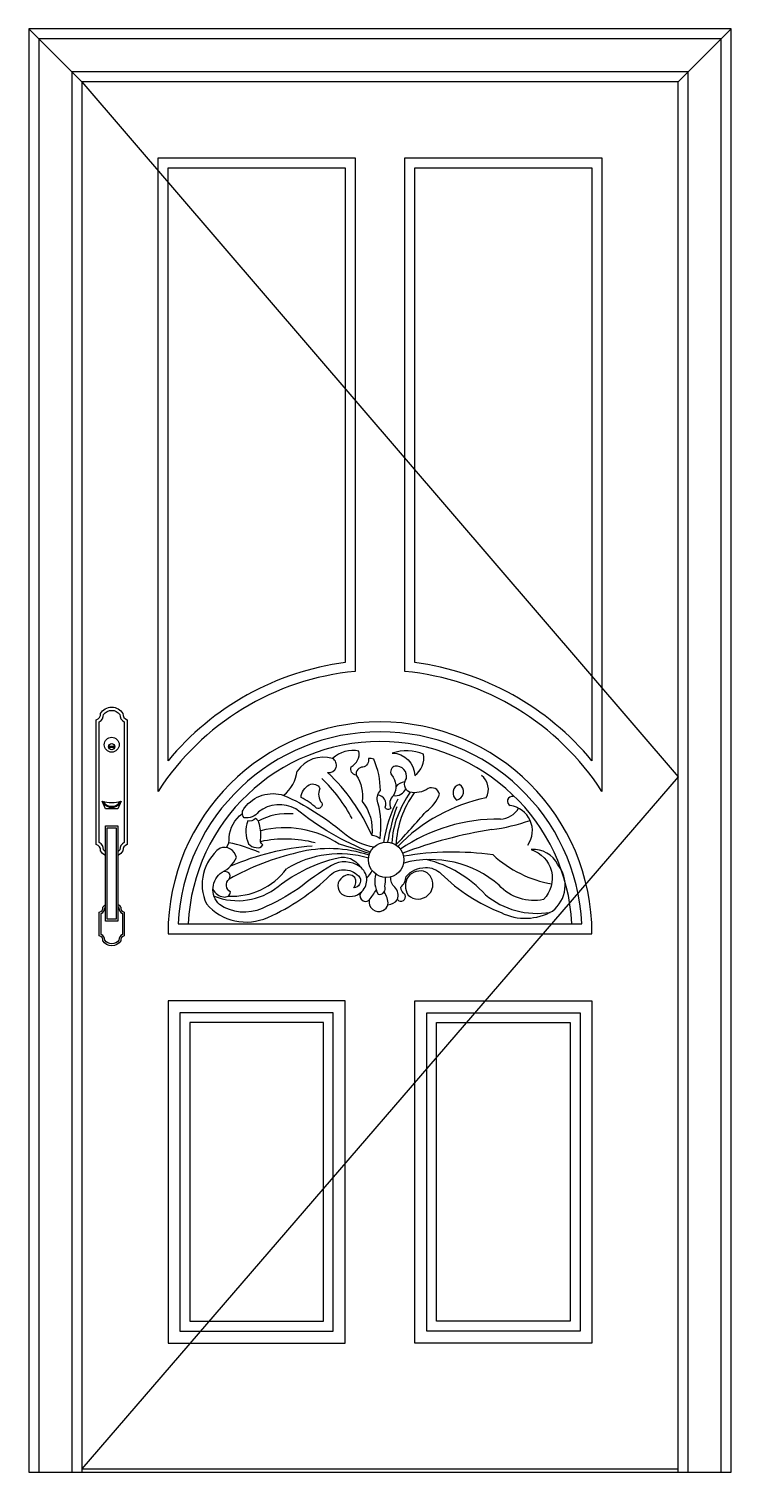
# Model space of a CAD drawing. Header units: metres. Extents: x 5411 to 6471, y 6950 to 9130.
import ezdxf

# ---------------------------------------------------------------- set-up
doc = ezdxf.new("R2010")
doc.units = ezdxf.units.M
for name, color, linetype in [('2', 2, 'Continuous'), ('3', 3, 'Continuous'), ('4', 4, 'Continuous'), ('6', 6, 'Continuous'), ('7', 7, 'Continuous')]:
    doc.layers.add(name, color=color, linetype=linetype)

msp = doc.modelspace()

# ---------------------------------------------------------------- linework, layer by layer
at = {"layer": '2'}
msp.add_line((5411.06, 6950.15), (6471.06, 6950.15), dxfattribs=at)
at = {"layer": '3'}
for p, q in [((5491.06, 9050.15), (5411.06, 9130.15)), ((6391.06, 9050.15), (6471.06, 9130.15)), ((5531.43, 8046.86), (5540.67, 8046.86)), ((5531.43, 8044.97), (5540.67, 8044.97)), ((5636.42, 7778.36), (5651.45, 7778.52)), ((6230.66, 7778.52), (6245.69, 7778.36)), ((5491.06, 6955.15), (6391.06, 6955.15))]:
    msp.add_line(p, q, dxfattribs=at)
for points in [[(6456.06, 6950.15), (6456.06, 9115.15), (5426.06, 9115.15), (5426.06, 6950.15)], [(6406.06, 6950.15), (6406.06, 9065.15), (5476.06, 9065.15), (5476.06, 6950.15)], [(5491.06, 9050.15), (6391.06, 8000.15), (5491.06, 6955.15)]]:
    msp.add_lwpolyline(points, dxfattribs=at)
for points in [[(5621.06, 8024.45), (5621.06, 8920.15), (5888.56, 8920.15), (5888.56, 8173.01, 0.19)], [(5993.56, 8920.15), (6261.06, 8920.15), (6261.06, 8024.45, 0.19), (5993.56, 8173.01)], [(5905.13, 8002.99, -0.19), (5913.97, 7963.24, -0.21), (5928.5, 7912.12, -0.13), (5941.22, 7907.25, 0.1), (5937.98, 7961.34, -0.28), (5941.77, 7979.64, 0.1), (5931.66, 8026.97, 0.1), (5923.45, 8028.23, -0.42), (5915.24, 8014.98, 0.47)], [(5959.62, 8036.27, -0.4), (5993.62, 8002.29, 0.28), (6006.93, 8034.79, 0.17)], [(5853.09, 7960.9, -0.69), (5845.29, 7953.1, 0.07), (5821.88, 7969.21, -0.26), (5834.36, 7988.44, -0.42), (5850.49, 7982.72, 0.3)], [(6056.45, 7965.37, 0.7), (6060.89, 7989, 0.61)], [(5753.98, 7893.53, 0.38), (5764.13, 7897.67, -0.35), (5761.23, 7908.23, 0.09), (5758.33, 7931.42, 0.19), (5753.36, 7937.22, -0.22), (5741.33, 7933.7, 0.19), (5742.37, 7899.32, 0.18)], [(5817.47, 7831.2, -0.04), (5763.34, 7801.63, -0.26), (5698.65, 7807.54, -0.48), (5702.88, 7856.54, 0.18), (5724.29, 7878.42, 0.46), (5699.58, 7892.82, 0.35), (5679, 7808.5, 0.33), (5771.64, 7787.93, 0.09), (5866.04, 7851.91, -0.45), (5910.44, 7848.15, -0.56), (5901.61, 7832.89, 0.32), (5902.88, 7848.09, 0.42), (5884.7, 7848.94, 0.51), (5883.43, 7823.17, 0.35), (5913.87, 7827.39, 0.46), (5910.91, 7864.57, 0.29), (5867.78, 7866.68, 0.03)], [(5983.6, 7821.81, 0.4), (6013.99, 7822.02, 0.27), (6020.48, 7842.74, 0.2), (6010.42, 7856.56, 0.33), (5983.6, 7849.44, 0.31)]]:
    msp.add_lwpolyline(points, format="xyb", close=True, dxfattribs=at)
for points in [[(5526.63, 7887.27, -0.06), (5523.87, 7890.07, 0.26), (5517.2, 7901.33), (5517.2, 8083.45, 0.26), (5523.87, 8094.71, -0.5), (5548.23, 8094.71, 0.26), (5554.9, 8083.45), (5554.9, 7901.33, 0.26), (5548.23, 7890.07, -0.06), (5545.47, 7887.27, -0.06)], [(5905.13, 8002.99, -0.49), (5897.52, 8015.59, 0.33), (5909.35, 8039.22, 0.24), (5869.43, 8028.14, 0.24)], [(5965.11, 7897.44, 0.01), (6010.71, 7948.1, 0.16), (6030.73, 7974.16, 0.49), (6013.74, 7982.64, -0.21), (5985.83, 7977.19, -0.49), (5980.98, 7997.8, 0.5), (5963.99, 8016.59, 0.53), (5958.53, 8003.25, -0.31), (5961.35, 7972.07, 0.37), (5957.56, 7953.14, -0.62), (5948.71, 7954.4, 0.54), (5937.69, 7972.44)], [(5523.74, 7963.23, 0.2), (5532.5, 7956.11), (5539.6, 7956.11, 0.2), (5548.36, 7963.23, 0.19)], [(5926.47, 7886.55, -0.08), (5814.15, 7952.14, 0.29), (5757.75, 7947.64, -0.29), (5735.95, 7938.62, -0.4), (5736.7, 7953.65, -0.32), (5796.1, 7972.43, -0.07), (5884.83, 7916.84, 0.14), (5932.23, 7894.45, 0.14)], [(5709.55, 7893.45, 0.18), (5713.36, 7908.74, -0.22), (5733.33, 7944.83)], [(5925.55, 7884.38, 0.01), (5879.35, 7898.81, 0.21), (5760.93, 7919.03, 0.21)], [(5690.63, 7820.08, 0.27), (5787.18, 7834.68, -0.11), (5877.78, 7878.05, -0.33), (5910.91, 7864.57)], [(5913.87, 7827.39, 1), (5924.81, 7814.24, 0.63), (5945.19, 7798.5, 0.24), (5953.11, 7807.28, 0.24), (5967.38, 7814.96, 0.89), (5978.91, 7822.09, -0.16), (5972.32, 7833.6, 0.2), (5980.56, 7850.06, -0.22), (6009.65, 7863.22, -0.22), (6033.26, 7853.9, 0.1), (6123.84, 7795.21, 0.25), (6201.54, 7797.72, 0.42), (6209.61, 7867.59, 0.31), (6169.26, 7890.44, -0.56), (6188.09, 7815.19, -0.27), (6120.84, 7836.69, 0.25), (5976.79, 7870.02, 0.25)], [(5688.92, 7830.13, 0.25), (5704.98, 7819.17, 0.49), (5715.32, 7826.42, -0.5), (5713.16, 7845.85, 0.37), (5713.01, 7855.57, 0.1), (5704.92, 7857.55)], [(5934.82, 7853.47, 0.2), (5938.24, 7822.93, 0.59), (5948.47, 7835.2, 0.07), (5949.5, 7848.36)], [(5967.38, 7814.96, 0.3), (5963.31, 7833.67, -0.22), (5957.24, 7849.19)], [(5545.47, 7804.21, -0.04), (5546.91, 7802.53, 0.29), (5552.25, 7793.78), (5552.25, 7762.36, 0.29), (5546.91, 7753.61, -0.51), (5525.54, 7753.61, 0.29), (5520.2, 7762.36), (5520.2, 7793.78, 0.29), (5525.54, 7802.53, -0.03), (5526.63, 7803.85, -0.03)]]:
    msp.add_lwpolyline(points, format="xyb", dxfattribs=at)
for points in [[(5529.45, 7785.39), (5529.45, 7923.59), (5542.65, 7923.59), (5542.65, 7785.39)], [(5870.56, 7644.15), (5639.06, 7644.15), (5639.06, 7163.15), (5870.56, 7163.15)], [(6011.56, 7644.15), (6243.06, 7644.15), (6243.06, 7163.15), (6011.56, 7163.15)]]:
    msp.add_lwpolyline(points, close=True, dxfattribs=at)
msp.add_circle((5536.05, 8045.92), 4.71, dxfattribs=at)
for centre, radius, start, end in [((5941.06, 7763.36), 305, 2.82, 177.18), ((5855.81, 7982.53), 47.61, 73.38, 146.3), ((5863.85, 8018.09), 11.5, 260.97, 60.95), ((5757.63, 8017.41), 59.18, 310.54, 351.78), ((5666.67, 7798.83), 285.29, 23.4, 46.78), ((6078.01, 7981.29), 26.69, 331.6, 53.11), ((5692.91, 7828.95), 232.85, 27.73, 46.51), ((5964.03, 7989.01), 17.15, 261.01, 337.83), ((5979.69, 7974.12), 18.6, 93.88, 142.65), ((6136.44, 7874.38), 191.92, 151.35, 171.9), ((6106.58, 7889.69), 148.24, 143.92, 175.83), ((6111.55, 7890.28), 146.62, 144.08, 177.2), ((6152.04, 7718.53), 255.12, 101.43, 136.16), ((6140.74, 7963.53), 7.3, 80.32, 245.44), ((5801.34, 7851.91), 92.84, 84.77, 118.33), ((6278.69, 7845.37), 331.02, 160.62, 170.21), ((6119.66, 7673.99), 262.71, 89.32, 124.24), ((6121.7, 7969.88), 33.22, 271.89, 329.42), ((6132.82, 7918.97), 38.23, 325.49, 82.66), ((6216.99, 7246.12), 683.03, 99.01, 110.72), ((6072.24, 8205.25), 287.03, 277.56, 289.43), ((5677.6, 7711.54), 192.46, 65, 79.45), ((5870.47, 7502.82), 394.37, 94.66, 113.12), ((5798.11, 7731.95), 174.52, 75.06, 102.34), ((5863.86, 7703.18), 188.75, 71.18, 104.44), ((5905.37, 7503.18), 392.89, 103.03, 119.29), ((5879.93, 7730.22), 153.73, 73.35, 121.39), ((6050.48, 7454.25), 432.49, 81.84, 99.82), ((5968.76, 7703.36), 177.22, 42.12, 76.16), ((6229.26, 8009.32), 172.9, 227.25, 260.39), ((5717.92, 7921.93), 101.85, 266.63, 323.57), ((5896.09, 7875.49), 37.27, 311.47, 333.34), ((5809.24, 7904.39), 146.56, 322.04, 329.31), ((5924.01, 7808.87), 29.15, 356.87, 37.04), ((6177.96, 7915.42), 121.37, 230.17, 279.35)]:
    msp.add_arc(centre, radius, start, end, dxfattribs=at)
at = {"layer": '4'}
msp.add_lwpolyline([(6471.06, 6950.15), (6471.06, 9130.15), (5411.06, 9130.15), (5411.06, 6950.15)], dxfattribs=at)
at = {"layer": '6'}
msp.add_circle((5950.56, 7875.04), 26.7, dxfattribs=at)
at = {"layer": '7'}
msp.add_lwpolyline([(6391.06, 6950.15), (6391.06, 9050.15), (5491.06, 9050.15), (5491.06, 6950.15)], dxfattribs=at)
for points in [[(5606.06, 7978.26), (5606.06, 8935.15), (5903.56, 8935.15), (5903.56, 8159.59, 0.23)], [(5978.56, 8935.15), (6276.06, 8935.15), (6276.06, 7978.26, 0.23), (5978.56, 8159.59)], [(5621.06, 7763.36), (6261.06, 7763.36, 1)], [(6230.66, 7778.52, 0.95), (5651.45, 7778.52)], [(5521.91, 7963.76, 0.15), (5550.19, 7963.76), (5545.47, 7951.87), (5526.63, 7951.87)]]:
    msp.add_lwpolyline(points, format="xyb", close=True, dxfattribs=at)
for points in [[(5526.63, 7881.66, -0.13), (5519.09, 7888.73, 0.39), (5512.49, 7898.15), (5512.49, 8086.63, 0.39), (5519.09, 8096.06, -0.56), (5553.01, 8096.06, 0.39), (5559.61, 8086.63), (5559.61, 7898.15, 0.39), (5553.01, 7888.73, -0.13), (5545.47, 7881.66, -0.13)], [(5521.91, 7963.76, 0.22), (5532.3, 7954.69), (5539.8, 7954.69, 0.22), (5550.19, 7963.76, 0.22)], [(5545.47, 7807.89, -0.1), (5549.8, 7803.3, 0.39), (5555.07, 7795.76), (5555.07, 7760.38, 0.39), (5549.8, 7752.84, -0.56), (5522.65, 7752.84, 0.39), (5517.38, 7760.38), (5517.38, 7795.76, 0.39), (5522.65, 7803.3, -0.09), (5526.63, 7807.63, -0.09)]]:
    msp.add_lwpolyline(points, format="xyb", dxfattribs=at)
for points in [[(5526.63, 7782.56), (5526.63, 7926.42), (5545.47, 7926.42), (5545.47, 7782.56)], [(5888.56, 7662.15), (5621.06, 7662.15), (5621.06, 7145.15), (5888.56, 7145.15)], [(5993.56, 7662.15), (6261.06, 7662.15), (6261.06, 7145.15), (5993.56, 7145.15)], [(5855.56, 7629.15), (5654.06, 7629.15), (5654.06, 7178.15), (5855.56, 7178.15)], [(6026.56, 7629.15), (6228.06, 7629.15), (6228.06, 7178.15), (6026.56, 7178.15)]]:
    msp.add_lwpolyline(points, close=True, dxfattribs=at)
msp.add_circle((5536.05, 8048.93), 11.31, dxfattribs=at)

doc.saveas('drawing.dxf')
